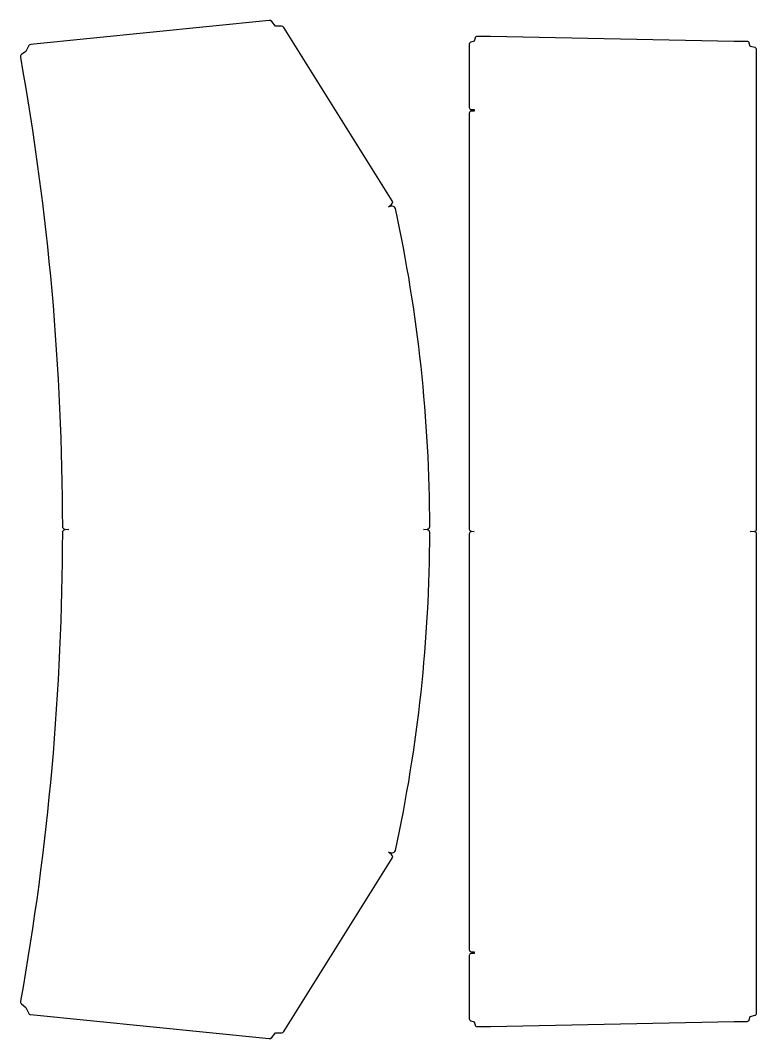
# Model space of a CAD drawing. Header units: millimetres. Extents: x 5073 to 6442, y 5131 to 7025.
import ezdxf

# ---------------------------------------------------------------- set-up
doc = ezdxf.new("R2010")
doc.units = ezdxf.units.MM
doc.layers.get('0').update_dxf_attribs({"linetype": 'CONTINUOUS'})

msp = doc.modelspace()

# ---------------------------------------------------------------- linework, layer by layer
for points in [[(5163.4, 6078), (5156, 6077.3, 0.388554), (5151.4, 6072.3, -0.043994), (5073.6, 5200.9, 0.267422), (5075.3, 5196.2), (5083.7, 5189.1), (5088.2, 5179.1, 0.267949), (5092.3, 5176.2), (5535.9, 5131.4, 0.259232), (5540.4, 5133.3), (5547.3, 5142.3), (5558.7, 5142.2, 0.259232), (5562.9, 5144.6), (5764.6, 5466.8, 0.388035), (5763.3, 5473.4), (5757.4, 5478), (5764.8, 5477, 0.38872), (5770.3, 5480.9, 0.052929), (5834.3, 6072.3, 0.389455), (5829.7, 6077.3), (5822.3, 6078), (5829.7, 6078.6, 0.389455), (5834.3, 6083.6, 0.052929), (5770.3, 6675, 0.38872), (5764.8, 6678.9), (5757.4, 6678), (5763.3, 6682.5, 0.388035), (5764.6, 6689.1), (5562.9, 7011.4, 0.259232), (5558.7, 7013.7), (5547.3, 7013.7), (5540.4, 7022.7, 0.259232), (5535.9, 7024.6), (5092.3, 6979.7, 0.267949), (5088.2, 6976.8), (5083.7, 6966.8), (5075.5, 6960.9, 0.288547), (5073.5, 6955.9, -0.044041), (5151.4, 6083.6, 0.388554), (5156, 6078.6)], [(5916.7, 6985.8), (5910.7, 6984.2, 0.339454), (5907.7, 6980.3), (5907.7, 6862.8, 0.414214), (5911.7, 6858.8), (5916.7, 6858.8), (5916.7, 6855.8), (5911.7, 6855.8, 0.414214), (5907.7, 6851.8), (5907.7, 6078.8, 0.388879), (5911.4, 6074.8), (5916.7, 6074.3), (5911.4, 6073.8, 0.388879), (5907.7, 6069.9), (5907.7, 5296.8, 0.414214), (5911.7, 5292.8), (5916.7, 5292.8), (5916.7, 5289.8), (5911.7, 5289.8, 0.414214), (5907.7, 5285.8), (5907.7, 5168.3, 0.339454), (5910.7, 5164.4), (5916.7, 5162.8), (5918.3, 5156.8, 0.339454), (5922.2, 5153.8), (5946.8, 5153.8), (6399.7, 5163.3), (6424.1, 5163.3, 0.339454), (6428, 5166.3), (6429.6, 5172.3), (6438.6, 5174.7, 0.339454), (6441.6, 5178.6), (6441.6, 6069.6, 0.388879), (6438, 6073.6), (6429.6, 6074.3), (6438, 6075, 0.388879), (6441.6, 6079), (6441.6, 6970, 0.339454), (6438.6, 6973.9), (6429.6, 6976.3), (6428, 6982.3, 0.339454), (6424.1, 6985.3), (6399.7, 6985.3), (5946.8, 6994.8), (5922.2, 6994.8, 0.339454), (5918.3, 6991.8)]]:
    msp.add_lwpolyline(points, format="xyb", close=True)

doc.saveas('drawing.dxf')
